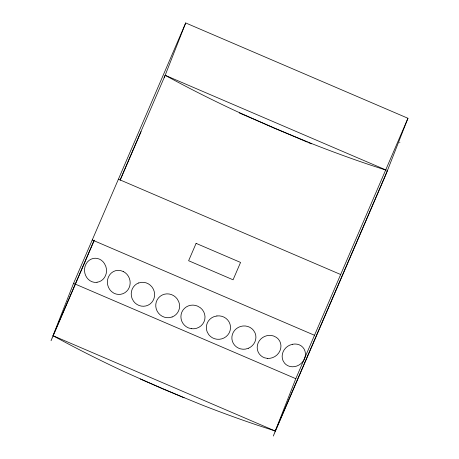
<?xml version="1.0" encoding="UTF-8"?>
<svg xmlns="http://www.w3.org/2000/svg" width="459" height="459" viewBox="0 0 459 459"><rect width="100%" height="100%" fill="white"/><g stroke="black" fill="none" stroke-linecap="round" stroke-linejoin="round"><path stroke-width="0.69" d="M407.953 118.273L295.803 378.686L273.294 436.05L385.445 175.636L407.953 118.273L185.706 22.95L73.555 283.364L51.047 340.727L94.382 240.114M164.184 77.806L185.706 22.95M387.413 170.61L275.262 431.024L257.338 425.154A290.197 61.822 23.3 0 1 200.64 404.442L162.274 388.681L124.366 371.738A290.197 61.822 23.3 0 1 53.02 335.707L94.084 240.35M120.138 179.853L165.171 75.293L386.099 170.048M120.149 180.272L141.108 131.607M138.607 282.968L141.55 282.314A12.095 11.641 62.4 0 1 154.138 291.218A12.095 11.641 62.4 0 1 148.131 305.166A12.095 11.641 62.4 0 1 133.454 301.11L131.997 298.31A12.077 11.452 72.7 0 1 138.607 282.968M399.565 142.399L399.915 142.514M386.088 170.18L369.489 164.747A290.197 61.822 23.3 0 1 312.791 144.028L274.425 128.268L236.517 111.325A290.197 61.822 23.3 0 1 165.171 75.293M239.34 112.971L307.415 142.17M308.723 142.732L311.345 143.856M118.416 179.199L340.664 274.516M92.248 239.959L314.495 335.282M73.555 283.364L295.803 378.686M53.02 335.707L275.262 431.024M140.311 379.014L184.116 397.804M196.102 243.368L188.62 260.729L233.074 279.795L240.55 262.433L196.102 243.368M292.578 344.261L289.595 345.22A12.077 11.165 -34.9 0 0 282.985 360.562L284.482 363.058A12.095 10.873 -40.1 0 0 298.97 365.037A12.095 10.873 -40.1 0 0 304.983 351.083A12.095 10.873 -40.1 0 0 292.578 344.261M248.445 348.255L245.41 349.121A12.095 11.607 -18.3 0 1 232.397 341.307A12.095 11.607 -18.3 0 1 238.405 327.353A12.095 11.607 -18.3 0 1 253.506 330.325L255.049 332.907A12.077 11.406 -27.9 0 1 248.445 348.255M216.906 315.947L213.854 316.716A12.077 11.791 11.7 0 0 207.244 332.058L208.816 334.743A12.095 11.739 -5.2 0 0 223.975 337.99A12.095 11.739 -5.2 0 0 229.982 324.043A12.095 11.739 -5.2 0 0 216.906 315.947M172.108 316.991L169.078 317.697A12.095 11.756 48.5 0 1 156.261 308.953A12.095 11.756 48.5 0 1 162.268 294.999A12.095 11.756 48.5 0 1 177.174 298.901L178.717 301.643A12.077 11.796 30.8 0 1 172.108 316.991M97.038 282.233L96.361 282.383A12.095 10.941 85.7 0 1 84.869 273.225A12.095 10.941 85.7 0 1 90.876 259.272A12.095 10.941 85.7 0 1 104.457 263.592L105.817 266.409A12.077 11.223 80.1 0 1 99.213 281.757L97.038 282.233M267.442 358.399L264.47 357.791A12.095 11.423 -27.9 0 1 258.142 342.919A12.095 11.423 -27.9 0 1 273.816 336.086L276.473 337.44A12.095 11.177 -34.9 0 1 279.996 350.705A12.095 11.177 -34.9 0 1 267.442 358.404M191.3 328.684L188.259 327.835A12.095 11.814 30.8 0 1 181.85 312.137A12.095 11.814 30.8 0 1 197.605 306.136L200.325 307.719A12.095 11.802 11.7 0 1 204.077 321.667A12.095 11.802 11.7 0 1 191.3 328.684M123.31 271.544L120.493 270.546A12.095 11.234 80.1 0 0 108.381 277.11A12.095 11.234 80.1 0 0 111.468 291.511L113.964 293.244A12.095 11.469 72.7 0 0 129.18 287.609A12.095 11.469 72.7 0 0 123.31 271.539"/></g></svg>
